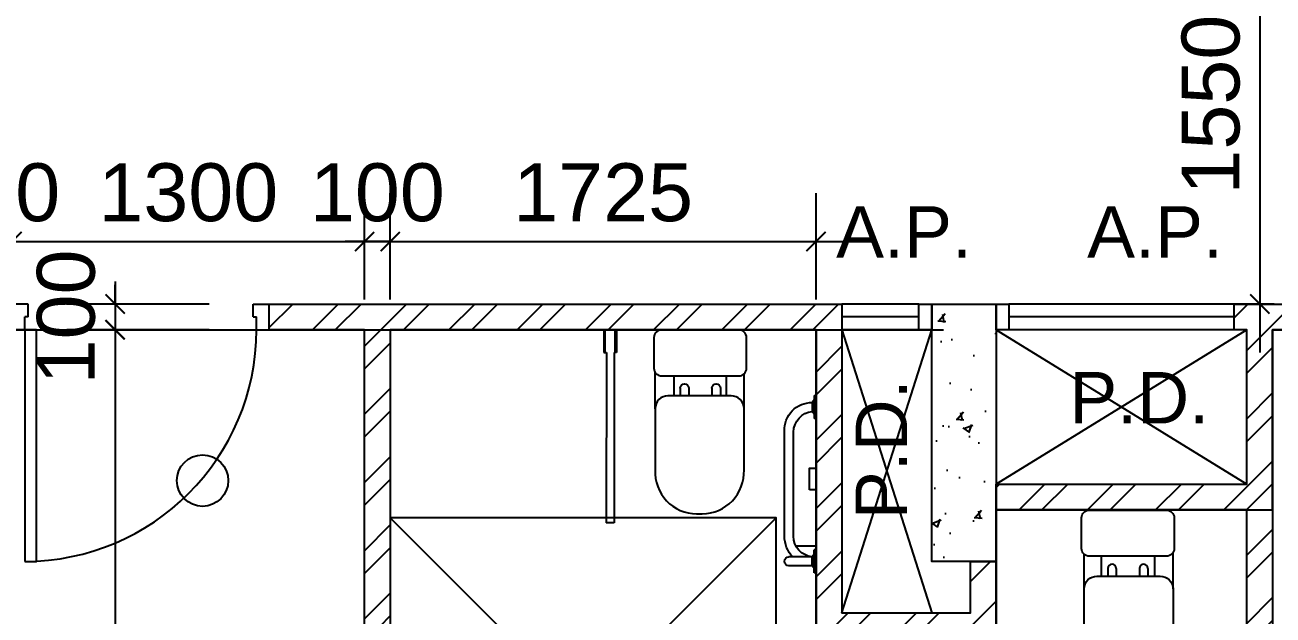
# Model space of a CAD drawing. Header units: millimetres. Extents: x -1214 to 72065, y 7230 to 56310.
# Drawn here: x 57350 to 62201, y 25892 to 28185 of the extents above; entities that cross this region are included whole.
import ezdxf
from ezdxf.enums import TextEntityAlignment as Align

# ---------------------------------------------------------------- set-up
doc = ezdxf.new("R2010")
doc.units = ezdxf.units.MM
doc.header["$MEASUREMENT"] = 0
doc.linetypes.add('CENTERX2', pattern=[101.6, 63.5, -12.7, 12.7, -12.7])
doc.layers.get('0').update_dxf_attribs({"color": 8})
doc.layers.get('Defpoints').update_dxf_attribs({"color": 8})
for name, color, linetype in [('Architectural Features', 8, 'Continuous'), ('Door', 8, 'Continuous'), ('FSD', 8, 'Continuous'), ('GBP A.P.', 8, 'Continuous'), ('GBP Dim', 8, 'Continuous'), ('grid', 8, 'CENTERX2'), ('hatch', 8, 'Continuous'), ('LP-Sanitary', 8, 'Continuous'), ('PD', 8, 'Continuous'), ('PD DOOR', 8, 'Continuous'), ('TEXT', 8, 'Continuous'), ('TEXT Ref', 8, 'Continuous'), ('WALL-NEW', 8, 'Continuous'), ('WALL-STRUCTURE', 8, 'Continuous'), ('zzz-room mix', 8, 'Continuous')]:
    doc.layers.add(name, color=color, linetype=linetype)
doc.styles.add('BH', font='arial.ttf')
doc.dimstyles.new('200 GBP', dxfattribs={"dimscale": 1.5, "dimtxt": 150, "dimasz": 50, "dimexe": 125, "dimexo": 50, "dimgap": 50, "dimtad": 1, "dimdec": 0, "dimzin": 0, "dimdsep": 46, "dimtxsty": 'BH', "dimblk": 'ARCHTICK', "dimcen": 0.09, "dimdle": 125, "dimclrd": 9, "dimclre": 9, "dimclrt": 1, "dimadec": 0, "dimazin": 0, "dimtfac": 1, "dimtdec": 0, "dimtix": 1, "dimtmove": 2, "dimatfit": 3, "dimldrblk": 'ARCHTICK', "dimfxl": 300, "dimfxlon": 1, "dimtolj": 1, "dimtzin": 0, "dimarcsym": 0})

# ---------------------------------------------------------------- blocks, each defined once
blk = doc.blocks.new('A$C65CE4B9A')
at = {"layer": 'grid', "ltscale": 200}
blk.add_line((-66500, -8450), (0, -8450), dxfattribs=at)
blk = doc.blocks.new('pln_toilet')
for p, q in [((-170.1, -306.5), (-170.1, -171.6)), ((175.5, -306.5), (175.5, -165.2)), ((-78.2, -226.9), (-78.2, -256.5)), ((-45, -226.9), (-45, -256.5)), ((44.7, -226.9), (44.7, -256.5)), ((77.9, -226.9), (77.9, -256.5))]:
    blk.add_line(p, q)
for points in [[(180, -30), (180, -149.3, -0.414214), (150, -179.3), (-150, -179.3, -0.414214), (-180, -149.3), (-180, -30, -0.414214), (-150, 0), (150, 0, -0.414214)], [(175.5, -306.5), (175.5, -545.1, -0.424695), (14, -715.1), (-7.8, -715.1, -0.423698), (-170.1, -545.1), (-170.1, -306.5, -0.414214), (-120.1, -256.5), (125.5, -256.5, -0.414214)]]:
    blk.add_lwpolyline(points, format="xyb", close=True)
for points in [[(-101.9, -256.5), (-101.9, -179.3)], [(102.9, -179.3), (102.9, -256.5)]]:
    blk.add_lwpolyline(points)
for centre in [(-61.6, -226.9), (61.3, -226.9)]:
    blk.add_arc(centre, 16.6, 0, 180)
blk = doc.blocks.new('DOOR 1000')
blk.add_line((57550, 26100.2), (57595, 26100.2))
at = {"layer": 'Door'}
for p, q in [((57500, 27075.2), (57500, 27100.2)), ((57562.5, 27100.2), (57500, 27100.2)), ((57500, 27000.2), (57500, 27075.2)), ((57562.5, 27050.2), (57562.5, 27100.2)), ((58437.5, 27050.2), (58437.5, 27100.2)), ((58437.5, 27100.2), (58500, 27100.2)), ((58500, 27075.2), (58500, 27100.2)), ((58500, 27000.2), (58500, 27075.2)), ((57550, 27000.2), (57550, 27050.2)), ((57562.5, 27050.2), (57550, 27050.2)), ((58437.5, 27050.2), (58450, 27050.2)), ((58450, 27000.2), (58450, 27050.2)), ((57550, 27000.2), (57500, 27000.2)), ((57550, 27000.2), (57550, 26100.2)), ((57595, 27000.2), (57550, 27000.2)), ((57595, 26100.2), (57595, 27000.2)), ((58450, 27000.2), (58500, 27000.2))]:
    blk.add_line(p, q, dxfattribs=at)
blk.add_arc((57549.9, 27000.3), 900.1, 270.0096, 359.9927, dxfattribs=at)
blk = doc.blocks.new('_ArchTick')
at = {"color": 0, "const_width": 0.1}
blk.add_lwpolyline([(0.5, 0.5), (-0.5, -0.5)], dxfattribs=at)
blk = doc.blocks.new('*D216')
at = {"layer": 'Defpoints', "color": 0, "transparency": 16777216}
for p in [(62281.2, 28650), (62150, 27100), (62281.2, 27100)]:
    blk.add_point(p, dxfattribs=at)
at = {"layer": 'GBP Dim', "color": 9, "lineweight": -2, "transparency": 16777216}
for p, q in [((62150, 28837.5), (62150, 26912.5)), ((62206.2, 28650), (61962.5, 28650)), ((62206.2, 27100), (61962.5, 27100))]:
    blk.add_line(p, q, dxfattribs=at)
at = {"layer": 'GBP Dim', "color": 9, "lineweight": -2, "transparency": 16777216, "xscale": 75, "yscale": 75, "zscale": 75}
for p, rotation in [((62150, 28650), 90), ((62150, 27100), 270)]:
    blk.add_blockref('_ArchTick', p, dxfattribs=dict(at, rotation=rotation))
at = {"layer": 'GBP Dim', "transparency": 16777216, "insert": (61960.1, 27875), "char_height": 225, "attachment_point": 5, "rotation": 90, "style": 'BH'}
blk.add_mtext('\\A1;1550', dxfattribs=at)
blk = doc.blocks.new('*D227')
at = {"layer": 'Defpoints', "color": 0, "transparency": 16777216}
for p in [(58140.9, 27000.2), (57700.5, 23820.1), (58140.9, 23820.1)]:
    blk.add_point(p, dxfattribs=at)
at = {"layer": 'GBP Dim', "color": 9, "lineweight": -2, "transparency": 16777216}
for p, q in [((57700.5, 27187.7), (57700.5, 23632.6)), ((58065.9, 27000.2), (57513, 27000.2)), ((58065.9, 23820.1), (57513, 23820.1))]:
    blk.add_line(p, q, dxfattribs=at)
at = {"layer": 'GBP Dim', "color": 9, "lineweight": -2, "transparency": 16777216, "xscale": 75, "yscale": 75, "zscale": 75}
for p, rotation in [((57700.5, 27000.2), 90), ((57700.5, 23820.1), 270)]:
    blk.add_blockref('_ArchTick', p, dxfattribs=dict(at, rotation=rotation))
at = {"layer": 'GBP Dim', "transparency": 16777216, "insert": (57510.5, 25410.1), "char_height": 225, "attachment_point": 5, "rotation": 90, "style": 'BH'}
blk.add_mtext('\\A1;3180', dxfattribs=at)
blk = doc.blocks.new('*D229')
at = {"layer": 'Defpoints', "color": 0, "transparency": 16777216}
for p in [(58140.9, 27100.2), (57700.5, 27000.1), (58140.9, 27000.1)]:
    blk.add_point(p, dxfattribs=at)
at = {"layer": 'GBP Dim', "color": 9, "lineweight": -2, "transparency": 16777216}
for p, q in [((57700.5, 27100.2), (57700.5, 27175.2)), ((58065.9, 27100.2), (57513, 27100.2)), ((57700.5, 27100.2), (57700.5, 27000.1)), ((58065.9, 27000.1), (57513, 27000.1)), ((57700.5, 27000.1), (57700.5, 26925.1))]:
    blk.add_line(p, q, dxfattribs=at)
at = {"layer": 'GBP Dim', "color": 9, "lineweight": -2, "transparency": 16777216, "xscale": 75, "yscale": 75, "zscale": 75}
for p, rotation in [((57700.5, 27100.2), 270), ((57700.5, 27000.1), 90)]:
    blk.add_blockref('_ArchTick', p, dxfattribs=dict(at, rotation=rotation))
at = {"layer": 'GBP Dim', "transparency": 16777216, "insert": (57510.6, 27050.1), "char_height": 225, "attachment_point": 5, "rotation": 90, "style": 'BH'}
blk.add_mtext('\\A1;100', dxfattribs=at)
blk = doc.blocks.new('*D263')
at = {"layer": 'Defpoints', "color": 0, "transparency": 16777216}
for p in [(60425, 27343.1), (58770, 27000), (60425, 27000)]:
    blk.add_point(p, dxfattribs=at)
at = {"layer": 'GBP Dim', "color": 9, "lineweight": -2, "transparency": 16777216}
for p, q in [((58770, 27118.1), (58770, 27530.6)), ((60425, 27118.1), (60425, 27530.6)), ((58582.5, 27343.1), (60612.5, 27343.1))]:
    blk.add_line(p, q, dxfattribs=at)
at = {"layer": 'GBP Dim', "color": 9, "lineweight": -2, "transparency": 16777216, "xscale": 75, "yscale": 75, "zscale": 75, "rotation": 180}
blk.add_blockref('_ArchTick', (58770, 27343.1), dxfattribs=at)
at = {"layer": 'GBP Dim', "color": 9, "lineweight": -2, "transparency": 16777216, "xscale": 75, "yscale": 75, "zscale": 75}
blk.add_blockref('_ArchTick', (60425, 27343.1), dxfattribs=at)
at = {"layer": 'GBP Dim', "transparency": 16777216, "insert": (59597.5, 27533), "char_height": 225, "attachment_point": 5, "style": 'BH'}
blk.add_mtext('\\A1;1725', dxfattribs=at)
blk = doc.blocks.new('*D264')
at = {"layer": 'Defpoints', "color": 0, "transparency": 16777216}
for p in [(58670, 27343.1), (57300, 27000), (58670, 27000)]:
    blk.add_point(p, dxfattribs=at)
at = {"layer": 'GBP Dim', "color": 9, "lineweight": -2, "transparency": 16777216}
for p, q in [((57300, 27118.1), (57300, 27530.6)), ((58670, 27118.1), (58670, 27530.6)), ((57112.5, 27343.1), (58857.5, 27343.1))]:
    blk.add_line(p, q, dxfattribs=at)
at = {"layer": 'GBP Dim', "color": 9, "lineweight": -2, "transparency": 16777216, "xscale": 75, "yscale": 75, "zscale": 75, "rotation": 180}
blk.add_blockref('_ArchTick', (57300, 27343.1), dxfattribs=at)
at = {"layer": 'GBP Dim', "color": 9, "lineweight": -2, "transparency": 16777216, "xscale": 75, "yscale": 75, "zscale": 75}
blk.add_blockref('_ArchTick', (58670, 27343.1), dxfattribs=at)
at = {"layer": 'GBP Dim', "transparency": 16777216, "insert": (57985, 27533.1), "char_height": 225, "attachment_point": 5, "style": 'BH'}
blk.add_mtext('\\A1;1300', dxfattribs=at)
blk = doc.blocks.new('*D265')
at = {"layer": 'Defpoints', "color": 0, "transparency": 16777216}
for p in [(57300, 27343.1), (57150, 27000), (57300, 27000)]:
    blk.add_point(p, dxfattribs=at)
at = {"layer": 'GBP Dim', "color": 9, "lineweight": -2, "transparency": 16777216}
for p, q in [((57150, 27118.1), (57150, 27530.6)), ((57300, 27118.1), (57300, 27530.6)), ((57150, 27343.1), (57075, 27343.1)), ((57150, 27343.1), (57300, 27343.1)), ((57300, 27343.1), (57375, 27343.1))]:
    blk.add_line(p, q, dxfattribs=at)
at = {"layer": 'GBP Dim', "color": 9, "lineweight": -2, "transparency": 16777216, "xscale": 75, "yscale": 75, "zscale": 75}
blk.add_blockref('_ArchTick', (57150, 27343.1), dxfattribs=at)
at = {"layer": 'GBP Dim', "color": 9, "lineweight": -2, "transparency": 16777216, "xscale": 75, "yscale": 75, "zscale": 75, "rotation": 180}
blk.add_blockref('_ArchTick', (57300, 27343.1), dxfattribs=at)
at = {"layer": 'GBP Dim', "transparency": 16777216, "insert": (57225, 27533), "char_height": 225, "attachment_point": 5, "style": 'BH'}
blk.add_mtext('\\A1;150', dxfattribs=at)
blk = doc.blocks.new('*D299')
at = {"layer": 'Defpoints', "color": 0, "transparency": 16777216}
for p in [(58670, 27343.1), (58670, 27000), (58770, 27000)]:
    blk.add_point(p, dxfattribs=at)
at = {"layer": 'GBP Dim', "color": 9, "lineweight": -2, "transparency": 16777216}
for p, q in [((58670, 27118.1), (58670, 27530.6)), ((58770, 27118.1), (58770, 27530.6)), ((58670, 27343.1), (58595, 27343.1)), ((58770, 27343.1), (58670, 27343.1)), ((58770, 27343.1), (58845, 27343.1))]:
    blk.add_line(p, q, dxfattribs=at)
at = {"layer": 'GBP Dim', "color": 9, "lineweight": -2, "transparency": 16777216, "xscale": 75, "yscale": 75, "zscale": 75}
blk.add_blockref('_ArchTick', (58670, 27343.1), dxfattribs=at)
at = {"layer": 'GBP Dim', "color": 9, "lineweight": -2, "transparency": 16777216, "xscale": 75, "yscale": 75, "zscale": 75, "rotation": 180}
blk.add_blockref('_ArchTick', (58770, 27343.1), dxfattribs=at)
at = {"layer": 'GBP Dim', "transparency": 16777216, "insert": (58720, 27533), "char_height": 225, "attachment_point": 5, "style": 'BH'}
blk.add_mtext('\\A1;100', dxfattribs=at)

msp = doc.modelspace()

# ---------------------------------------------------------------- hatches: boundary and pattern name
at = {"layer": 'hatch'}
h = msp.add_hatch(dxfattribs=at)
h.set_pattern_fill('ANSI32', color=256, scale=500, style=0)
h.set_pattern_definition([(45, (60309.3, 10279.93), (-132.5825, 132.5825), []), (45, (60397.68, 10279.93), (-132.5825, 132.5825), [])])
edge = h.paths.add_edge_path()
edge.add_line((62050, 27100), (62250, 27100))
edge.add_line((62250, 27100), (62250, 27000))
edge.add_line((62250, 27000), (62200, 27000))
edge.add_line((62200, 27000), (62200, 26300.6))
edge.add_line((62200, 26300.6), (62200, 25600.1))
edge.add_line((62200, 25600.1), (62100, 25600.1))
edge.add_line((62100, 25600.1), (62100, 26299.9))
edge.add_line((62100, 26299.9), (61125, 26299.9))
edge.add_line((61125, 26299.9), (61125, 26400))
edge.add_line((61125, 26400), (62100, 26400))
edge.add_line((62100, 26400), (62100, 27000))
edge.add_line((62100, 27000), (62050, 27000))
edge.add_line((62050, 27000), (62050, 27100))
h.paths.add_polyline_path([(61025, 23770.1), (61025, 23720.1), (58670, 23720.1), (58670, 24900), (58770, 24900), (58770, 23820.1), (60625, 23820.1), (60625, 25800.2), (60425, 25800.2), (60425, 27000.2), (58770, 27000.2), (58770, 25850), (58670, 25850), (58670, 27000.2), (58300, 27000.2), (58300, 27100.2), (60525, 27100.2), (60525, 25900.2), (61025, 25900.2), (61025, 26100.2), (61125, 26100.2), (61125, 25800.2), (60725, 25800.2), (60725, 23950.2), (62100, 23950.2), (62100, 24850.3), (62200, 24850.3), (62200, 23850.2), (61125, 23850.2), (61125, 23770.1)])
h = msp.add_hatch(dxfattribs=at)
h.set_pattern_fill('AR-CONC', color=256, scale=2, style=0)
h.set_pattern_definition([(50, (-576161.28, 759850.3), (364.36934, -31.87817), [38.1, -419.1]), (355, (-576161.28, 759850.3), (-70.48565, 382.11329), [30.48, -335.28]), (100.451, (-576130.9, 759847.64), (293.885, 350.23338), [32.38, -356.18]), (46.1842, (-576161.28, 759951.9), (542.15808, -84.08466), [57.15, -628.65]), (96.6356, (-576116.1, 759944.9), (474.80847, 494.8511), [48.57, -534.27]), (351.184, (-576161.3, 759951.9), (474.8092, 494.85024), [45.72, -502.92]), (21, (-576110.48, 759926.5), (303.22976, -204.53104), [38.1, -419.1]), (326, (-576110.48, 759926.5), (123.60406, 368.37593), [30.48, -335.28]), (71.4514, (-576085.2, 759909.45), (426.83298, 163.84572), [32.38, -356.18]), (37.5, (-576161.28, 759850.3), (6.177207, 169.110078), [0, -331.216, 0, -340.36, 0, -336.55]), (7.5, (-576161.28, 759850.3), (133.639325, 200.36115), [0, -194.056, 0, -323.596, 0, -128.27]), (327.5, (-576274.56, 759850.3), (271.18119, -11.457488), [0, -127, 0, -396.24, 0, -525.78]), (317.5, (-576325.36, 759850.3), (296.25836, 50.85298), [0, -165.1, 0, -263.144, 0, -373.38])])
h.paths.add_polyline_path([(61125, 26100), (60875, 26100), (60875, 27100), (61125, 27100)])

# ---------------------------------------------------------------- linework, layer by layer
at = {"layer": 'Architectural Features', "ltscale": 10}
for p, q in [((58770, 24769.9), (60270, 26269.9)), ((60270, 24769.9), (58770, 26269.9))]:
    msp.add_line(p, q, dxfattribs=at)
msp.add_lwpolyline([(58770, 24769.9), (60270, 24769.9), (60270, 26269.9), (58770, 26269.9)], close=True, dxfattribs=at)
at = {"layer": 'FSD'}
msp.add_circle((58040.5, 26414), 100, dxfattribs=at)
at = {"layer": 'LP-Sanitary'}
for points in [[(59600.1, 27000), (59600.1, 26912.2)], [(59605.1, 26912.2), (59605.1, 26999.9)], [(59644.9, 26912.2), (59644.9, 26999.8)], [(59649.9, 26999.8), (59649.9, 26912.2)], [(59600.1, 26912.2), (59605.1, 26912.2)], [(59605.1, 26912.2), (59610.1, 26912.1)], [(59610.3, 26912.1), (59609.9, 26249.7)], [(59640.1, 26912.1), (59639.9, 26249.5)], [(59644.9, 26912.2), (59640.1, 26912.1)], [(59649.9, 26912.2), (59644.9, 26912.2)], [(60417.6, 26745), (60417.7, 26655)], [(60417.6, 26745), (60425, 26745)], [(60417.3, 26727.6), (60409.9, 26717.4)], [(60409.9, 26717.4), (60409.9, 26682.3)], [(60417.4, 26672.5), (60409.9, 26682.3)], [(60425.1, 26655), (60417.7, 26655)], [(60302.3, 26197.4), (60302.3, 26607.2)], [(60337.5, 26197.4), (60337.1, 26602.2)], [(59639.9, 26249.5), (59609.9, 26249.7)], [(60346.6, 26160.3), (60425, 26160.3)], [(60409.9, 26117.7), (60319.9, 26117.7)], [(60410, 26082.6), (60409.9, 26117.7)], [(60417.4, 26128), (60410, 26117.7)], [(60425, 26145.3), (60417.7, 26145.3)], [(60417.7, 26055.3), (60417.7, 26145.3)], [(60409.8, 26082.7), (60319.8, 26082.7)], [(60417.5, 26072.9), (60410, 26082.6)], [(60425.1, 26055.3), (60417.7, 26055.3)]]:
    msp.add_lwpolyline(points, dxfattribs=at)
at = {"layer": 'LP-Sanitary', "extrusion": (0, 0, -1)}
for points in [[(-60302.3, 26607.2, 0.42444), (-60409.9, 26717.4)], [(-60334.7, 26117.7, 0.194304), (-60302.4, 26197.5)], [(-60409.9, 26117.9, 0.386974), (-60337.4, 26197.5)], [(-60319.8, 26082.7, 1), (-60319.8, 26117.7)]]:
    msp.add_lwpolyline(points, format="xyb", dxfattribs=at)
at = {"layer": 'LP-Sanitary'}
msp.add_lwpolyline([(60400.3, 26378.2), (60400.3, 26462.5), (60425, 26462.5), (60425, 26378.2)], close=True, dxfattribs=at)
at = {"layer": 'LP-Sanitary', "extrusion": (0, 0, -1)}
msp.add_ellipse((60410.8, 26604.2), major_axis=(27.8, 73.9), ratio=0.922828, start_param=4.352572, end_param=5.883516, dxfattribs=at)
at = {"layer": 'PD'}
for points in [[(60825, 27100.1), (60525, 27100)], [(60875, 27000), (60825, 27000), (60825, 27100), (60875, 27100)], [(60875, 27100), (60875, 27000)], [(62050, 27100), (61175, 27100.3)], [(60825, 27000.1), (60525, 27000.1)], [(62050, 26999.7), (61175, 27000)]]:
    msp.add_lwpolyline(points, dxfattribs=at)
at = {"layer": 'PD', "ltscale": 20}
for points in [[(60525, 27000.1), (60875, 25900)], [(60525, 25900), (60875, 27000)], [(62100, 27000), (61125, 26400)], [(61125, 27000), (62100, 26400)]]:
    msp.add_lwpolyline(points, dxfattribs=at)
at = {"layer": 'PD DOOR'}
for points in [[(60825, 27050.1), (60525, 27050)], [(62050, 27050), (61175, 27050)]]:
    msp.add_lwpolyline(points, dxfattribs=at)
at = {"layer": 'WALL-NEW'}
for points in [[(58670, 25850), (58670, 27000.2), (58300, 27000.2), (58300, 27100.2), (60525, 27100.2), (60525, 25900.2), (61025, 25900.2), (61025, 26100.2), (61125, 26100.2), (61125, 25800.2)], [(62050, 27100), (62250, 27100), (62250, 27000), (62200, 27000), (62200, 26300.6), (62200, 25600.1), (62100, 25600.1), (62100, 26299.9), (61125, 26299.9), (61125, 26400), (62100, 26400), (62100, 27000), (62050, 27000), (62050, 27100)], [(60425, 25800.2), (60425, 27000.2), (58770, 27000.2), (58770, 25850)]]:
    msp.add_lwpolyline(points, dxfattribs=at)
msp.add_lwpolyline([(61125, 27100), (61175, 27100), (61175, 27000), (61125, 27000)], close=True, dxfattribs=at)
at = {"layer": 'WALL-STRUCTURE'}
msp.add_lwpolyline([(61125, 26100), (60875, 26100), (60875, 27100), (61125, 27100)], close=True, dxfattribs=at)
at = {"layer": 'zzz-room mix'}
msp.add_lwpolyline([(63800, 23000), (63800, 20125), (61124.1, 20124.9), (61125, 21000), (57876.2, 21000), (57875, 20125), (55100, 20125), (55100, 24300), (57300, 24300), (57300, 27000.1), (57300, 27000.1), (60425, 27000.1), (60425, 25800), (61063.3, 25800), (61125, 25800.1), (61125, 26299.9), (62200, 26299.9), (62200, 27000.1), (63800, 27000.1), (63800, 24300), (63974.2, 24300), (63974.2, 23000)], close=True, dxfattribs=at)

# ---------------------------------------------------------------- block references
at = {"layer": 'Door'}
msp.add_blockref('DOOR 1000', (-200, 0), dxfattribs=at)
at = {"layer": 'LP-Sanitary', "xscale": -1}
msp.add_blockref('pln_toilet', (59975, 27000), dxfattribs=at)
at = {"layer": 'LP-Sanitary'}
msp.add_blockref('pln_toilet', (61637.2, 26299.3), dxfattribs=at)
at = {"layer": 'TEXT Ref'}
msp.add_blockref('A$C65CE4B9A', (69000, 35450), dxfattribs=at)

# ---------------------------------------------------------------- texts
at = {"layer": 'GBP A.P.', "style": 'BH'}
for p in [(60767.1, 27280.2), (61742.7, 27280.2)]:
    msp.add_text('A.P.', height=200, rotation=0, dxfattribs=at).set_placement(p, align=Align.CENTER)
at = {"layer": 'TEXT', "style": 'BH'}
for rotation, p in [(0, (61681.2, 26636)), (90, (60779.1, 26535.6))]:
    msp.add_text('P.D.', height=200, rotation=rotation, dxfattribs=at).set_placement(p, align=Align.CENTER)

# ---------------------------------------------------------------- dimensions: what is measured, and where the dimension line sits
at = {"layer": 'GBP Dim'}
for base, p1, p2, angle, override, picture, middle in [((62150, 27100), (62281.2, 28650), (62281.2, 27100), 90, {"dimclrt": 256}, '*D216', (61960.1, 27875)), ((58670, 27343.1), (58770, 27000), (58670, 27000), 180, {"dimclrt": 256, "dimfxl": 150}, '*D299', (58720, 27533)), ((57700.5, 27000.1), (58140.9, 27100.2), (58140.9, 27000.1), 90, {"dimclrt": 256}, '*D229', (57510.6, 27050.1)), ((57700.5, 23820.1), (58140.9, 27000.2), (58140.9, 23820.1), 90, {"dimclrt": 256}, '*D227', (57510.5, 25410.1))]:
    dim = msp.add_linear_dim(base=base, p1=p1, p2=p2, angle=angle, dimstyle='200 GBP', override=override, dxfattribs=at)
    dim.commit()
    dim.dimension.update_dxf_attribs({"geometry": picture, "text_midpoint": middle})
dim = msp.add_linear_dim(base=(57300, 27343.1), p1=(57150, 27000), p2=(57300, 27000), dimstyle='200 GBP', override={"dimclrt": 256, "dimfxl": 150}, dxfattribs=at)
dim.commit()
dim.dimension.update_dxf_attribs({"geometry": '*D265', "text_midpoint": (57225, 27533)})
for base, p1, p2, text, picture, middle in [((58670, 27343.1), (57300, 27000), (58670, 27000), '1300', '*D264', (57985, 27533.1)), ((60425, 27343.1), (58770, 27000), (60425, 27000), '1725', '*D263', (59597.5, 27533))]:
    dim = msp.add_linear_dim(base=base, p1=p1, p2=p2, text=text, dimstyle='200 GBP', override={"dimclrt": 256, "dimfxl": 150}, dxfattribs=at)
    dim.commit()
    dim.dimension.update_dxf_attribs({"geometry": picture, "text_midpoint": middle})

doc.saveas('drawing.dxf')
